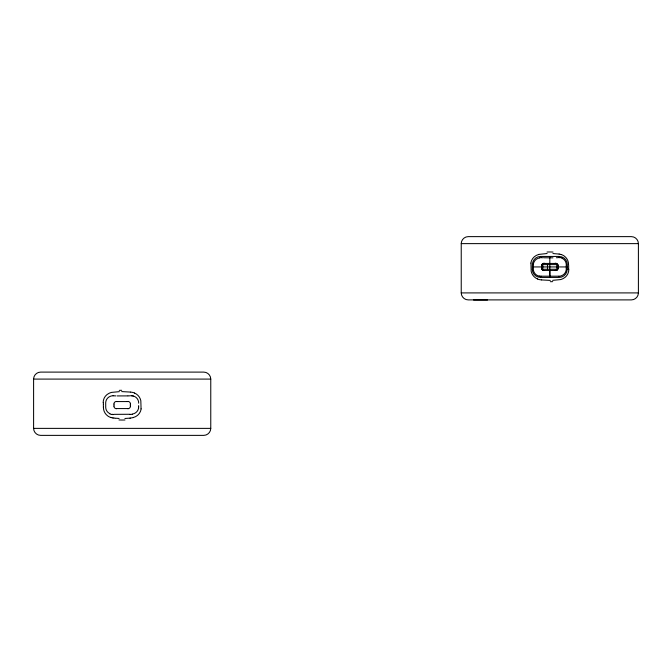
<?xml version="1.0" encoding="UTF-8"?>
<svg xmlns="http://www.w3.org/2000/svg" width="672" height="672" viewBox="0 0 672 672"><rect width="100%" height="100%" fill="white"/><g stroke="black" fill="none" stroke-linecap="round" stroke-linejoin="round"><path stroke-width="1.01" d="M114.022 406.081L114.022 404.057M541.657 267.162L541.657 267.918A2.503 2.503 0 0 0 543.136 270.379M541.657 266.986L541.657 267.918M549.822 270.43L549.822 277.427L549.822 256.444M557.978 265.986L557.978 265.86A4.687 4.687 0 0 0 557.97 265.6A2.335 2.335 0 0 0 557.516 264.373A2.268 2.268 0 0 1 557.97 265.6A5.032 5.032 0 0 1 557.978 265.919L557.978 266.028M559.146 256.511A8.19 8.114 -48.2 0 1 567.344 264.6L567.302 269.262M557.978 267.162L557.978 267.977A4.326 4.326 0 0 1 557.97 268.262A2.335 2.335 0 0 1 556.458 270.287A2.789 2.789 0 0 1 555.517 270.43L544.916 270.43M557.978 267.414L557.978 266.137L557.978 266.776M103.362 407.459L103.379 406.652M541.657 265.86L541.657 266.666M103.379 406.358L103.37 404.334M130.343 404.057L130.343 406.081M138.65 405.594L138.642 406.375M138.642 406.568L138.634 406.955M568.63 265.154L568.655 268.632M566.269 268.733L566.294 265.297M566.269 268.85L566.244 269.422A7.14 7.098 -14.3 0 1 561.54 275.688L561.061 275.898A7.526 7.224 -17.5 0 1 559.566 276.192L559.23 276.209M138.625 407.047L138.6 407.686M533.4 264.314L533.383 269.766A6.065 6.048 87.2 0 0 533.425 270.06L533.56 270.799A7.199 7.174 84.5 0 0 538.717 275.999L539.314 276.108M557.97 268.204L557.97 268.262A2.318 2.318 0 0 1 556.458 270.27A3.016 3.016 0 0 1 555.492 270.43L555.433 270.43M140.96 408.862L141.028 408.064A11.323 11.063 90 0 0 141.028 407.358L140.826 400.722A10.626 10.399 -89.8 0 0 134.576 393.086M531.04 263.138L530.972 263.936A11.323 11.063 90 0 0 530.972 264.642L531.174 271.278A10.626 10.399 -89.8 0 0 537.424 278.914M33.6 379.092C33.592 375.312 36.809 372.095 40.597 372.103L203.767 372.103C207.547 372.095 210.773 375.312 210.764 379.092L210.764 428.375C210.773 432.155 207.547 435.372 203.767 435.372L40.597 435.372C36.809 435.372 33.592 432.155 33.6 428.375L33.6 379.092L210.764 379.092M461.236 243.625C461.227 239.845 464.453 236.628 468.233 236.628L631.403 236.628C635.191 236.628 638.408 239.845 638.4 243.625L638.4 292.908C638.408 296.688 635.191 299.905 631.403 299.897L468.233 299.897C464.453 299.905 461.227 296.688 461.236 292.908L461.236 243.625L638.4 243.625M538.658 254.419L547.109 253.512M133.342 417.581L130.452 418.085M539.675 257.729L540.59 257.653A5.846 4.939 -9.8 0 1 540.884 257.628L541.506 257.687M132.283 414.271L131.494 414.338A5.846 4.939 -9.8 0 1 131.116 414.372L130.679 414.33M129.914 418.135L130.351 418.093M129.629 418.16L124.891 418.488M130.561 395.8L131.166 395.766M541.556 276.2L540.901 276.234M113.686 414.347L129.36 414.271M558.39 257.653L556.399 257.737M541.682 276.192L558.113 276.184M112.795 395.791L112.501 395.808A7.526 7.224 -17.5 0 0 111.023 396.068L110.485 396.245A7.14 7.098 -14.3 0 0 105.697 402.578L105.731 407.677A7.006 6.947 86 0 0 109.427 413.398L109.931 413.7M552.628 280.35L560.431 279.594A11.962 11.819 35.5 0 0 562.346 278.947L563.111 278.594A10.248 10.156 49.3 0 0 568.823 269.497M119.372 391.65L111.661 392.381A11.962 11.819 35.5 0 0 109.654 393.053L108.889 393.406A10.248 10.156 49.3 0 0 103.177 402.503M129.847 395.833L128.05 395.892M127.764 395.9L117.163 395.926M552.972 257.838L543.858 257.771M558.97 276.217L558.424 276.2M113.03 395.783L113.652 395.8M543.858 270.43A4.973 4.973 0 0 0 544.144 270.43L544.438 270.43M554.383 263.441L555.517 263.432A2.537 2.537 0 0 1 557.567 264.323M127.882 401.57L126.764 401.57M550.301 280.409L541.699 279.93M121.699 391.591L130.208 392.062M116.483 408.568L127.882 408.568M554.896 263.441L555.467 263.441M554.45 263.441L544.11 263.441A2.831 2.831 0 0 0 543.169 263.567A2.335 2.335 0 0 0 541.666 265.6A5.006 5.006 0 0 0 541.657 265.919L541.657 266.557M554.929 270.43L555.374 270.43M116.962 401.57L117.6 401.57M544.807 263.441L544.118 263.432M116.852 401.57L116.483 401.57M540.49 256.444L559.146 256.444M532.333 266.935L567.302 266.935M540.49 277.427L559.146 277.427A8.19 8.03 90 0 0 567.227 269.262M461.236 292.908L638.4 292.908M473.542 299.981L487.528 299.981M117.76 401.57L126.605 401.57M33.6 428.375L210.764 428.375M540.498 276.234L540.137 276.209M131.418 395.766L131.863 395.791M115.844 395.892L113.963 395.825M129.746 414.28L130.225 414.305M543.11 257.746L541.817 257.704M552.913 253.537L559.121 254.075M119.087 418.463L115.794 418.228M559.364 257.645L559.986 257.712M112.636 414.355L112.064 414.296M543.161 270.278A2.335 2.335 0 0 0 543.799 270.421L543.858 270.43M115.265 418.177L114.055 418.06M541.607 279.922L540.397 279.779A12.6 12.466 -37.8 0 1 538.196 279.275L537.407 278.947M130.393 392.078L131.603 392.221A12.6 12.466 -37.8 0 1 133.804 392.725L134.593 393.053M113.795 418.034L112.879 417.925M132.686 395.892L133.283 396.026M560.977 254.47L560.137 254.26A13.877 13.709 -34.8 0 0 559.129 254.033M111.023 417.53L111.863 417.74A13.877 13.709 -34.8 0 0 112.871 417.967M562.069 258.3L562.598 258.56A7.006 6.947 86 0 1 566.236 264.323L566.294 265.247M568.663 268.976L568.672 269.489M103.37 404.141L103.328 402.511M138.65 403.183L138.625 402.284A6.065 6.048 87.2 0 0 138.575 401.94L138.457 401.243A7.199 7.174 84.5 0 0 133.283 396.001M547.487 264.6L547.487 269.262M532.333 264.6L532.333 269.262M116.474 408.752A2.646 2.646 0 0 1 113.912 406.073M113.921 404.057A2.579 2.579 0 0 1 116.483 401.428M127.882 401.428A2.587 2.587 0 0 1 130.444 404.057M130.452 406.073A2.646 2.646 0 0 1 127.89 408.752M124.984 419.958A50.148 42.722 0 0 1 118.969 419.933M141.179 408.895A10.693 10.567 37.2 0 1 133.316 417.497M119.28 390.373A52.382 43.504 0 0 1 121.682 390.306M103.421 407.459A10.324 10.088 -90 0 0 107.612 415.834L108.276 416.304A11.634 11.533 -54.6 0 0 111.023 417.539M132.3 414.07A7.232 6.972 -18.2 0 0 138.508 408.5L138.55 408.19A6.157 6.157 0 0 0 138.608 407.896M131.855 395.816A7.854 7.526 18.1 0 1 132.678 395.917M111.989 414.49A7.442 7.426 10.5 0 1 109.847 413.893M113.417 414.59A6.401 5.804 13.2 0 1 112.627 414.59M544.118 270.43A3.864 3.864 0 0 1 543.799 270.421M541.548 265.927A2.646 2.646 0 0 1 544.11 263.248M544.118 270.572A2.587 2.587 0 0 1 541.556 267.943M558.079 267.943A2.579 2.579 0 0 1 555.517 270.572M555.526 263.248A2.646 2.646 0 0 1 558.088 265.927M547.016 252.042A50.148 42.722 0 0 1 553.031 252.067M530.821 263.105A10.693 10.567 37.2 0 1 538.684 254.503M552.72 281.627A52.382 43.504 0 0 1 550.318 281.694M568.579 264.541A10.324 10.088 -90 0 0 564.388 256.166L563.774 255.721A11.634 11.533 -54.6 0 0 560.977 254.461M539.7 257.93A7.232 6.972 -18.2 0 0 533.492 263.5L533.45 263.81A6.157 6.157 0 0 0 533.392 264.104M540.145 276.184A7.854 7.526 18.1 0 1 539.322 276.083M560.011 257.51A7.442 7.426 10.5 0 1 562.153 258.107M558.583 257.41A6.401 5.804 13.2 0 1 559.373 257.41M540.49 277.351A8.19 8.114 -48.2 0 1 532.291 269.262M532.409 264.6A8.19 8.03 90 0 1 540.49 256.477M556.811 264.6L542.825 264.6L542.825 269.262L556.811 269.262L556.811 264.6"/></g></svg>
